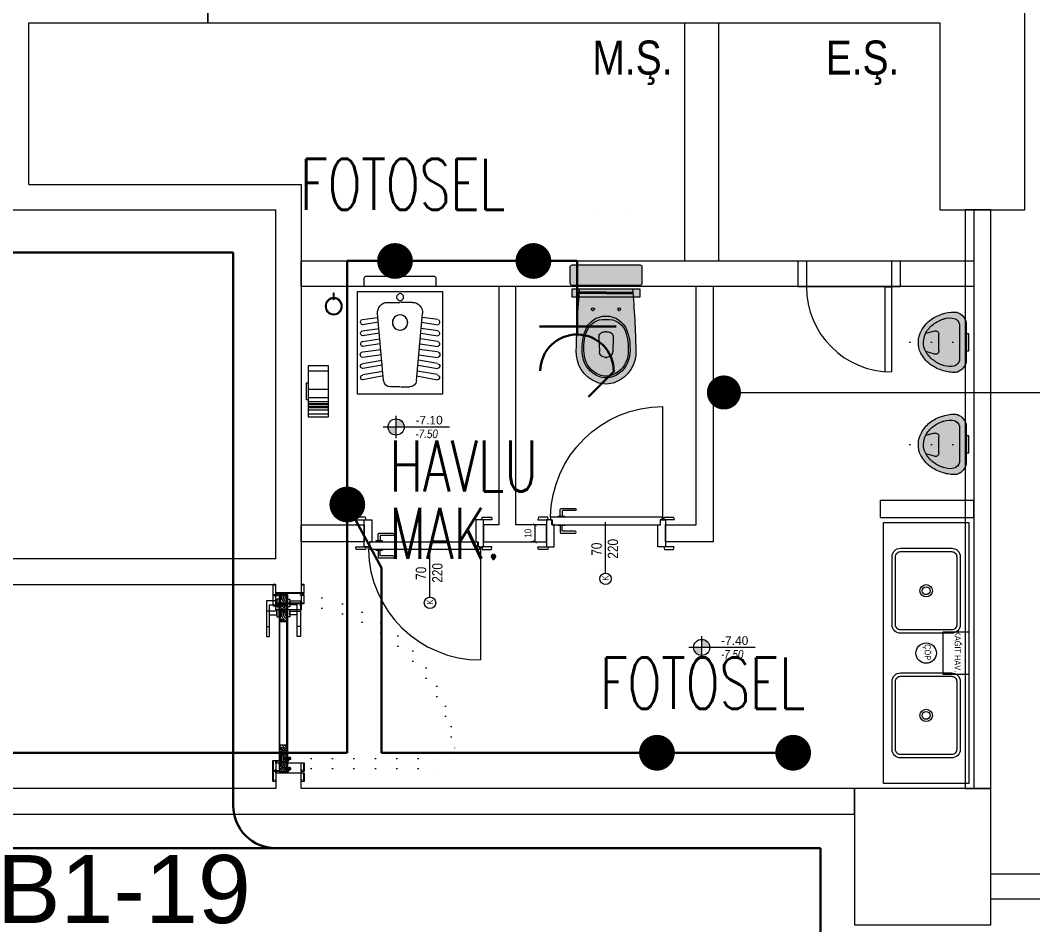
# Model space of a CAD drawing. Header units: metres. Extents: x -13194 to 152406, y -14653 to 29421.
# Drawn here: x 67450 to 68045, y 1600 to 2131 of the extents above; entities that cross this region are included whole.
import ezdxf
from ezdxf.enums import TextEntityAlignment as Align

# ---------------------------------------------------------------- set-up
doc = ezdxf.new("R2010")
doc.units = ezdxf.units.M
doc.header["$LTSCALE"] = 100
doc.header["$MEASUREMENT"] = 0
doc.linetypes.add('DOT2', pattern=[0.125, 0, -0.125])
doc.linetypes.add('HIDDEN', pattern=[0.375, 0.25, -0.125])
doc.layers.get('0').update_dxf_attribs({"color": 9, "lineweight": 9})
for name, color, linetype, lineweight in [('00', 9, 'Continuous', 9), ('01', 9, 'Continuous', 9), ('05', 9, 'Continuous', 9), ('05S', 9, 'Continuous', 9), ('05V', 9, 'Continuous', 9), ('06C @ 1', 9, 'Continuous', 9), ('06D', 9, 'Continuous', 9), ('09', 9, 'Continuous', 9), ('10', 9, 'Continuous', 9), ('12', 9, 'Continuous', 9), ('20', 9, 'DOT2', 9), ('21', 9, 'Continuous', 9), ('21_mahal200', 9, 'Continuous', 9), ('E-KABLO', 7, 'Continuous', 30), ('E-KAPAKLI PRİZ', 7, 'Continuous', 30), ('E-YAZI', 7, 'Continuous', 30), ('Kapı', 204, 'Continuous', 9), ('KARA SIVA', 4, 'Continuous', 9), ('TEFRİŞ', 9, 'Continuous', 9), ('YAZI', 7, 'Continuous', 9)]:
    doc.layers.add(name, color=color, linetype=linetype, lineweight=lineweight)
doc.styles.add('Arial', font='arial.ttf', dxfattribs={"height": 2.5})
doc.styles.add('E-YAZI', font='txttw.shx')
doc.styles.add('MuuM_TEXT-ITALIC', font='ARIALNI.TTF')
doc.styles.add('MuuM_TEXT-STANDART', font='ARIALN.TTF')
doc.dimstyles.new('MuuM_DIM20', dxfattribs={"dimscale": 2, "dimtxt": 2, "dimasz": 1, "dimexe": 1, "dimexo": 1, "dimgap": 1, "dimtad": 1, "dimdec": 1, "dimrnd": 0.5, "dimdsep": 46, "dimtxsty": 'MuuM_TEXT-STANDART', "dimblk": 'ARCHTICK', "dimcen": 0, "dimdle": 0.15, "dimclrd": 256, "dimclre": 256, "dimclrt": 256, "dimadec": 0, "dimazin": 0, "dimtfac": 5, "dimtdec": 1, "dimtix": 1, "dimtmove": 2, "dimatfit": 3, "dimldrblk": 'DOT', "dimfxl": 3, "dimfxlon": 1, "dimtolj": 1, "dimlwd": -1, "dimlwe": -1, "dimarcsym": 0})
doc.dimstyles.new('MuuM_DIM200', dxfattribs={"dimscale": 20, "dimtxt": 2, "dimasz": 1, "dimexe": 1, "dimexo": 1, "dimgap": 1, "dimtad": 1, "dimdec": 1, "dimrnd": 0.5, "dimdsep": 46, "dimtxsty": 'MuuM_TEXT-STANDART', "dimblk": 'ARCHTICK', "dimcen": 0, "dimdle": 0.15, "dimclrd": 256, "dimclre": 256, "dimclrt": 256, "dimadec": 0, "dimazin": 0, "dimtfac": 5, "dimtdec": 1, "dimtix": 1, "dimtmove": 2, "dimatfit": 3, "dimldrblk": 'DOT', "dimfxl": 3, "dimfxlon": 1, "dimtolj": 1, "dimlwd": -1, "dimlwe": -1, "dimarcsym": 0})

# ---------------------------------------------------------------- blocks, each defined once
blk = doc.blocks.new('100_KAPAKLI PRİZ')
at = {"layer": 'E-KAPAKLI PRİZ', "color": 4}
for p, q in [((1.216, 3.6), (0.379, 4.438)), ((0, 2.4), (0, 0)), ((-1.223, 2.136), (1.279, 2.136))]:
    blk.add_line(p, q, dxfattribs=at)
blk.add_arc((0, 3.6), 1.2, 180.7551, 0.7551, dxfattribs=at)
blk = doc.blocks.new('p-kolon_80x80')
blk.add_lwpolyline([(-40, -40), (40, -40), (40, 40), (-40, 40)], close=True)
blk = doc.blocks.new('1.bod.mimari.elk')
at = {"layer": '01'}
blk.add_lwpolyline([(12040, -6150), (11560, -6150), (11560, -6190), (11990, -6190), (11990, -6460), (11560, -6460), (11560, -6500), (11600, -6500), (11600, -6500), (11990, -6500), (11990, -6610), (12040, -6610), (12040, -6150)], close=True, dxfattribs=at)
blk.add_blockref('p-kolon_80x80', (11980, -6990), dxfattribs=at)
blk = doc.blocks.new('p-kapı kolu')
for points in [[(2.2, 0), (2.2, -1.25), (-2.2, -1.25), (-2.2, 0), (2.2, 0)], [(1.225, -1.25), (1.225, -7.5), (-13.775, -7.5), (-13.775, -5.625), (-1.025, -5.625), (-1.025, -5.625), (-1.025, -1.25), (1.225, -1.25)]]:
    blk.add_lwpolyline(points)
blk = doc.blocks.new('K-AH-01')
at = {"layer": '09'}
h = blk.add_hatch(dxfattribs=at)
h.set_pattern_fill('LOGEND', color=256, scale=10, style=0)
h.set_pattern_definition([(7e-15, (-3944.073, -2726.897), (10, 10), [3, -7]), (7e-15, (-3944.073, -2726.397), (10, 10), [3, -7]), (7e-15, (-3943.573, -2725.397), (10, 10), [2, -8]), (7e-15, (-3943.073, -2724.397), (10, 10), [1.5, -8.5]), (7e-15, (-3943.073, -2723.397), (10, 10), [1, -9]), (7e-15, (-3945.573, -2722.397), (10, 10), [0.5, -2.5, 0.5, -6.5]), (7e-15, (-3944.073, -2721.897), (10, 10), [0.5, -4, 1.5, -4]), (7e-15, (-3942.073, -2721.397), (10, 10), [0.5, -0.5, 0.5, -8.5]), (7e-15, (-3942.573, -2720.897), (10, 10), [0.5, -9.5]), (7e-15, (-3943.073, -2719.897), (10, 10), [1.5, -8.5]), (7e-15, (-3943.073, -2718.897), (10, 10), [2, -8]), (7e-15, (-3943.573, -2717.897), (10, 10), [2.5, -3, 0.5, -4]), (90, (-3947.573, -2723.897), (-10, 10), [0.5, -1, 2.5, -6]), (90, (-3947.073, -2722.897), (-10, 10), [0.5, -0.5, 1.5, -7.5]), (90, (-3946.573, -2718.897), (-10, 10), [1, -9]), (90, (-3946.073, -2722.897), (-10, 10), [2, -3, 0.5, -4.5]), (90, (-3945.573, -2717.397), (-10, 10), [0.5, -9.5]), (90, (-3945.073, -2722.397), (-10, 10), [1.5, -8.5]), (90, (-3944.073, -2721.897), (-10, 10), [1, -9]), (90, (-3943.073, -2721.897), (-10, 10), [0.5, -1.5, 1.5, -6.5]), (90, (-3942.573, -2721.397), (-10, 10), [0.5, -9.5]), (90, (-3942.073, -2723.397), (-10, 10), [1.4, -8.6]), (90, (-3941.573, -2725.397), (-10, 10), [1, -9]), (90, (-3940.573, -2721.397), (-10, 10), [0.5, -9.5]), (90, (-3939.573, -2721.897), (-10, 10), [1.5, -8.5]), (90, (-3938.573, -2721.897), (-10, 10), [1.5, -8.5]), (45, (-3940.073, -2725.8966), (1e-15, 10), [0.7071, -0.7071, 0.7071, -12.020836]), (45, (-3942.073, -2723.3966), (1e-15, 10), [1.4142, -12.727936]), (45, (-3946.073, -2718.3966), (1e-15, 10), [1.4142, -12.727936]), (45, (-3944.073, -2720.8966), (1e-15, 10), [1.4142, -12.727936]), (45, (-3943.573, -2722.8966), (1e-15, 10), [1.4142, -12.727936]), (45, (-3940.573, -2724.8966), (1e-15, 10), [1.4142, -12.727936]), (45, (-3941.573, -2724.3966), (1e-15, 10), [2.12132, -12.020816]), (45, (-3944.573, -2719.8966), (1e-15, 10), [0.7071, -13.435036]), (45, (-3945.073, -2718.8966), (1e-15, 10), [0.7071, -13.435036]), (45, (-3941.073, -2718.8966), (1e-15, 10), [0.7071, -13.435036]), (45, (-3945.073, -2723.8966), (1e-15, 10), [0.7071, -13.435036]), (45, (-3939.573, -2720.3966), (1e-15, 10), [0.7071, -13.435036]), (45, (-3943.073, -2721.3966), (1e-15, 10), [0.7071, -13.435036]), (45, (-3942.073, -2720.3966), (1e-15, 10), [0.7071, -13.435036]), (135, (-3942.573, -2722.3966), (-10, 1e-15), [0.7071, -0.7071, 2.12132, -10.606616]), (135, (-3941.073, -2722.3966), (-10, 1e-15), [0.7071, -13.435036]), (135, (-3941.073, -2725.8966), (-10, 1e-15), [0.7071, -13.435036]), (135, (-3943.073, -2723.3966), (-10, 1e-15), [0.7071, -13.435036]), (135, (-3941.573, -2721.3966), (-10, 1e-15), [0.7071, -13.435036]), (135, (-3944.073, -2723.8966), (-10, 1e-15), [0.7071, -13.435036]), (135, (-3940.073, -2723.8966), (-10, 1e-15), [0.7071, -13.435036]), (135, (-3947.073, -2726.8966), (-10, 1e-15), [0.7071, -13.435036]), (135, (-3946.573, -2726.3966), (-10, 1e-15), [1.4142, -12.727936]), (135, (-3946.073, -2725.8966), (-10, 1e-15), [1.4142, -12.727936]), (135, (-3945.073, -2725.8966), (-10, 1e-15), [1.4142, -12.727936]), (135, (-3944.573, -2724.8966), (-10, 1e-15), [1.4142, -12.727936]), (135, (-3940.573, -2720.8966), (-10, 1e-15), [1.4142, -12.727936]), (135, (-3938.573, -2725.8966), (-10, 1e-15), [1.4142, -12.727936]), (135, (-3938.073, -2717.8966), (-10, 1e-15), [1.4142, -12.727936]), (135, (-3938.073, -2718.8966), (-10, 1e-15), [1.4142, -12.727936]), (135, (-3939.073, -2719.3966), (-10, 1e-15), [1.4142, -12.727936]), (135, (-3946.073, -2719.3966), (-10, 1e-15), [2.12132, -12.020816]), (135, (-3939.573, -2720.3966), (-10, 1e-15), [2.12132, -12.020816]), (26.56505, (-3945.0727, -2717.3966), (10, 4e-09), [1.118, -21.24268]), (26.56505, (-3945.0727, -2722.3966), (10, 4e-09), [1.118, -21.24268]), (26.56505, (-3944.0727, -2719.3966), (10, 4e-09), [1.118, -21.24268]), (26.56505, (-3941.0727, -2726.3966), (10, 4e-09), [1.118, -21.24268]), (26.56505, (-3941.5727, -2725.3966), (10, 4e-09), [1.118, -21.24268]), (26.56505, (-3944.5727, -2723.3966), (10, 4e-09), [1.118, -21.24268]), (26.56505, (-3944.5727, -2718.3966), (10, 4e-09), [1.118, -21.24268]), (26.56505, (-3941.5727, -2721.3966), (10, 4e-09), [2.236, -20.12468]), (63.43495, (-3941.5727, -2719.8966), (5e-10, 10), [1.118, -21.24268]), (63.43495, (-3940.0727, -2722.8966), (5e-10, 10), [1.118, -21.24268]), (63.43495, (-3945.0727, -2720.8966), (5e-10, 10), [1.118, -21.24268]), (63.43495, (-3947.0727, -2720.3966), (5e-10, 10), [1.118, -21.24268]), (63.43495, (-3941.0727, -2722.3966), (5e-10, 10), [1.118, -21.24268]), (63.43495, (-3942.0727, -2722.3966), (5e-10, 10), [1.118, -21.24268]), (63.43495, (-3946.0727, -2720.8966), (5e-10, 10), [2.236, -20.12468]), (63.43495, (-3938.5727, -2724.3966), (5e-10, 10), [2.236, -20.12468]), (63.43495, (-3939.5727, -2723.8966), (5e-10, 10), [2.236, -20.12468]), (116.56505, (-3947.5727, -2725.3966), (-4e-09, 10), [1.118, -21.24268]), (116.56505, (-3947.5727, -2719.8966), (-4e-09, 10), [1.118, -21.24268]), (116.56505, (-3945.5727, -2726.8966), (-4e-09, 10), [1.118, -21.24268]), (116.56505, (-3946.5727, -2717.8966), (-4e-09, 10), [1.118, -21.24268]), (116.56505, (-3945.5727, -2723.8966), (-4e-09, 10), [1.118, -21.24268]), (116.56505, (-3943.5727, -2722.8966), (-4e-09, 10), [1.118, -21.24268]), (116.56505, (-3942.5727, -2720.8966), (-4e-09, 10), [1.118, -21.24268]), (116.56505, (-3947.0727, -2724.8966), (3.2e-06, 10.0000016), [1.118, -21.24268]), (116.56505, (-3944.5727, -2723.3966), (-4e-09, 10), [1.118, -21.24268]), (116.56505, (-3941.5727, -2724.3966), (-4e-09, 10), [1.118, -21.24268]), (116.56505, (-3940.5727, -2723.3966), (-4e-09, 10), [1.118, -21.24268]), (116.56505, (-3938.5727, -2720.3966), (-4e-09, 10), [1.118, -21.24268]), (116.56505, (-3946.0727, -2717.3966), (-4e-09, 10), [1.118, -21.24268]), (116.56505, (-3947.5727, -2717.8966), (-4e-09, 10), [2.236, -20.12468]), (116.56505, (-3946.0727, -2724.8966), (-4e-09, 10), [2.236, -20.12468]), (153.43495, (-3947.5727, -2726.3966), (-10, 5e-10), [1.118, -21.24268]), (153.43495, (-3939.0727, -2726.8966), (-10, 5e-10), [1.118, -21.24268]), (153.43495, (-3939.5727, -2721.8966), (-10, 5e-10), [1.118, -21.24268]), (153.43495, (-3943.5727, -2725.3966), (-10, 5e-10), [1.118, -21.24268]), (153.43495, (-3944.0727, -2726.3966), (-10, 5e-10), [1.118, -21.24268]), (153.43495, (-3943.0727, -2724.3966), (-10, 5e-10), [1.118, -21.24268]), (153.43495, (-3940.0727, -2718.3966), (-10, 5e-10), [1.118, -21.24268]), (153.43495, (-3939.0727, -2717.8966), (-10, 5e-10), [2.236, -20.12468])])
h.paths.add_polyline_path([(10.77, 6.46), (10.77, 2.46), (0.77, 2.46), (0.77, 6.46)])
h = blk.add_hatch(dxfattribs=at)
h.set_pattern_fill('LOGEND', color=256, scale=10, style=0)
h.set_pattern_definition([(7e-15, (-3938.781, -2726.897), (10, 10), [3, -7]), (7e-15, (-3938.781, -2726.397), (10, 10), [3, -7]), (7e-15, (-3938.281, -2725.397), (10, 10), [2, -8]), (7e-15, (-3937.781, -2724.397), (10, 10), [1.5, -8.5]), (7e-15, (-3937.781, -2723.397), (10, 10), [1, -9]), (7e-15, (-3940.281, -2722.397), (10, 10), [0.5, -2.5, 0.5, -6.5]), (7e-15, (-3938.781, -2721.897), (10, 10), [0.5, -4, 1.5, -4]), (7e-15, (-3936.781, -2721.397), (10, 10), [0.5, -0.5, 0.5, -8.5]), (7e-15, (-3937.281, -2720.897), (10, 10), [0.5, -9.5]), (7e-15, (-3937.781, -2719.897), (10, 10), [1.5, -8.5]), (7e-15, (-3937.781, -2718.897), (10, 10), [2, -8]), (7e-15, (-3938.281, -2717.897), (10, 10), [2.5, -3, 0.5, -4]), (90, (-3942.281, -2723.897), (-10, 10), [0.5, -1, 2.5, -6]), (90, (-3941.781, -2722.897), (-10, 10), [0.5, -0.5, 1.5, -7.5]), (90, (-3941.281, -2718.897), (-10, 10), [1, -9]), (90, (-3940.781, -2722.897), (-10, 10), [2, -3, 0.5, -4.5]), (90, (-3940.281, -2717.397), (-10, 10), [0.5, -9.5]), (90, (-3939.781, -2722.397), (-10, 10), [1.5, -8.5]), (90, (-3938.781, -2721.897), (-10, 10), [1, -9]), (90, (-3937.781, -2721.897), (-10, 10), [0.5, -1.5, 1.5, -6.5]), (90, (-3937.281, -2721.397), (-10, 10), [0.5, -9.5]), (90, (-3936.781, -2723.397), (-10, 10), [1.4, -8.6]), (90, (-3936.281, -2725.397), (-10, 10), [1, -9]), (90, (-3935.281, -2721.397), (-10, 10), [0.5, -9.5]), (90, (-3934.281, -2721.897), (-10, 10), [1.5, -8.5]), (90, (-3933.281, -2721.897), (-10, 10), [1.5, -8.5]), (45, (-3934.781, -2725.8966), (1e-15, 10), [0.7071, -0.7071, 0.7071, -12.020836]), (45, (-3936.781, -2723.3966), (1e-15, 10), [1.4142, -12.727936]), (45, (-3940.781, -2718.3966), (1e-15, 10), [1.4142, -12.727936]), (45, (-3938.781, -2720.8966), (1e-15, 10), [1.4142, -12.727936]), (45, (-3938.281, -2722.8966), (1e-15, 10), [1.4142, -12.727936]), (45, (-3935.281, -2724.8966), (1e-15, 10), [1.4142, -12.727936]), (45, (-3936.281, -2724.3966), (1e-15, 10), [2.12132, -12.020816]), (45, (-3939.281, -2719.8966), (1e-15, 10), [0.7071, -13.435036]), (45, (-3939.781, -2718.8966), (1e-15, 10), [0.7071, -13.435036]), (45, (-3935.781, -2718.8966), (1e-15, 10), [0.7071, -13.435036]), (45, (-3939.781, -2723.8966), (1e-15, 10), [0.7071, -13.435036]), (45, (-3934.281, -2720.3966), (1e-15, 10), [0.7071, -13.435036]), (45, (-3937.781, -2721.3966), (1e-15, 10), [0.7071, -13.435036]), (45, (-3936.781, -2720.3966), (1e-15, 10), [0.7071, -13.435036]), (135, (-3937.281, -2722.3966), (-10, 1e-15), [0.7071, -0.7071, 2.12132, -10.606616]), (135, (-3935.781, -2722.3966), (-10, 1e-15), [0.7071, -13.435036]), (135, (-3935.781, -2725.8966), (-10, 1e-15), [0.7071, -13.435036]), (135, (-3937.781, -2723.3966), (-10, 1e-15), [0.7071, -13.435036]), (135, (-3936.281, -2721.3966), (-10, 1e-15), [0.7071, -13.435036]), (135, (-3938.781, -2723.8966), (-10, 1e-15), [0.7071, -13.435036]), (135, (-3934.781, -2723.8966), (-10, 1e-15), [0.7071, -13.435036]), (135, (-3941.781, -2726.8966), (-10, 1e-15), [0.7071, -13.435036]), (135, (-3941.281, -2726.3966), (-10, 1e-15), [1.4142, -12.727936]), (135, (-3940.781, -2725.8966), (-10, 1e-15), [1.4142, -12.727936]), (135, (-3939.781, -2725.8966), (-10, 1e-15), [1.4142, -12.727936]), (135, (-3939.281, -2724.8966), (-10, 1e-15), [1.4142, -12.727936]), (135, (-3935.281, -2720.8966), (-10, 1e-15), [1.4142, -12.727936]), (135, (-3933.281, -2725.8966), (-10, 1e-15), [1.4142, -12.727936]), (135, (-3932.781, -2717.8966), (-10, 1e-15), [1.4142, -12.727936]), (135, (-3932.781, -2718.8966), (-10, 1e-15), [1.4142, -12.727936]), (135, (-3933.781, -2719.3966), (-10, 1e-15), [1.4142, -12.727936]), (135, (-3940.781, -2719.3966), (-10, 1e-15), [2.12132, -12.020816]), (135, (-3934.281, -2720.3966), (-10, 1e-15), [2.12132, -12.020816]), (26.56505, (-3939.7813, -2717.3966), (10, 4e-09), [1.118, -21.24268]), (26.56505, (-3939.7813, -2722.3966), (10, 4e-09), [1.118, -21.24268]), (26.56505, (-3938.7813, -2719.3966), (10, 4e-09), [1.118, -21.24268]), (26.56505, (-3935.7813, -2726.3966), (10, 4e-09), [1.118, -21.24268]), (26.56505, (-3936.2813, -2725.3966), (10, 4e-09), [1.118, -21.24268]), (26.56505, (-3939.2813, -2723.3966), (10, 4e-09), [1.118, -21.24268]), (26.56505, (-3939.2813, -2718.3966), (10, 4e-09), [1.118, -21.24268]), (26.56505, (-3936.2813, -2721.3966), (10, 4e-09), [2.236, -20.12468]), (63.43495, (-3936.2813, -2719.8966), (5e-10, 10), [1.118, -21.24268]), (63.43495, (-3934.7813, -2722.8966), (5e-10, 10), [1.118, -21.24268]), (63.43495, (-3939.7813, -2720.8966), (5e-10, 10), [1.118, -21.24268]), (63.43495, (-3941.7813, -2720.3966), (5e-10, 10), [1.118, -21.24268]), (63.43495, (-3935.7813, -2722.3966), (5e-10, 10), [1.118, -21.24268]), (63.43495, (-3936.7813, -2722.3966), (5e-10, 10), [1.118, -21.24268]), (63.43495, (-3940.7813, -2720.8966), (5e-10, 10), [2.236, -20.12468]), (63.43495, (-3933.2813, -2724.3966), (5e-10, 10), [2.236, -20.12468]), (63.43495, (-3934.2813, -2723.8966), (5e-10, 10), [2.236, -20.12468]), (116.56505, (-3942.2813, -2725.3966), (-4e-09, 10), [1.118, -21.24268]), (116.56505, (-3942.2813, -2719.8966), (-4e-09, 10), [1.118, -21.24268]), (116.56505, (-3940.2813, -2726.8966), (-4e-09, 10), [1.118, -21.24268]), (116.56505, (-3941.2813, -2717.8966), (-4e-09, 10), [1.118, -21.24268]), (116.56505, (-3940.2813, -2723.8966), (-4e-09, 10), [1.118, -21.24268]), (116.56505, (-3938.2813, -2722.8966), (-4e-09, 10), [1.118, -21.24268]), (116.56505, (-3937.2813, -2720.8966), (-4e-09, 10), [1.118, -21.24268]), (116.56505, (-3941.7813, -2724.8966), (3.2e-06, 10.0000016), [1.118, -21.24268]), (116.56505, (-3939.2813, -2723.3966), (-4e-09, 10), [1.118, -21.24268]), (116.56505, (-3936.2813, -2724.3966), (-4e-09, 10), [1.118, -21.24268]), (116.56505, (-3935.2813, -2723.3966), (-4e-09, 10), [1.118, -21.24268]), (116.56505, (-3933.2813, -2720.3966), (-4e-09, 10), [1.118, -21.24268]), (116.56505, (-3940.7813, -2717.3966), (-4e-09, 10), [1.118, -21.24268]), (116.56505, (-3942.2813, -2717.8966), (-4e-09, 10), [2.236, -20.12468]), (116.56505, (-3940.7813, -2724.8966), (-4e-09, 10), [2.236, -20.12468]), (153.43495, (-3942.2813, -2726.3966), (-10, 5e-10), [1.118, -21.24268]), (153.43495, (-3933.7813, -2726.8966), (-10, 5e-10), [1.118, -21.24268]), (153.43495, (-3934.2813, -2721.8966), (-10, 5e-10), [1.118, -21.24268]), (153.43495, (-3938.2813, -2725.3966), (-10, 5e-10), [1.118, -21.24268]), (153.43495, (-3938.7813, -2726.3966), (-10, 5e-10), [1.118, -21.24268]), (153.43495, (-3937.7813, -2724.3966), (-10, 5e-10), [1.118, -21.24268]), (153.43495, (-3934.7813, -2718.3966), (-10, 5e-10), [1.118, -21.24268]), (153.43495, (-3933.7813, -2717.8966), (-10, 5e-10), [2.236, -20.12468])])
h.paths.add_polyline_path([(89.06, 2.47), (89.06, 6.46), (99.06, 6.47), (99.06, 2.47)])
at = {"layer": '10'}
for points in [[(-0.44, -1.7), (1.3, -1.7, 0.414214), (1.6, -1.4), (1.6, 1.1, 0.414214), (1.3, 1.4, 0.414214), (1, 1.1), (1, 0.2), (0.2, 0.2), (0.2, 16.4, 0.414214), (-0.1, 16.7), (-4.6, 16.7, 0.414214), (-4.9, 16.4), (-4.9, 15.3, 0.414214), (-4.6, 15), (-3.5, 15), (-3.5, 15.2), (-4.6, 15.2, -0.414214), (-4.7, 15.3), (-4.7, 16.4, -0.414214), (-4.6, 16.5), (-0.2, 16.5), (-0.1, 16.5, -0.414214), (0, 16.4), (0, 0), (1.2, 0), (1.2, 1.1, -0.414214), (1.3, 1.2, -0.414214), (1.4, 1.1), (1.4, -1.4, -0.414214), (1.3, -1.5), (-0.44, -1.5), (-4.6, -1.5, -0.414214), (-4.7, -1.4), (-4.7, -0.3, -0.414214), (-4.6, -0.2), (-3.5, -0.2), (-3.5, 0), (-4.6, 0, 0.414214), (-4.9, -0.3), (-4.9, -1.4, 0.414214), (-4.6, -1.7)], [(100.44, -1.7), (98.7, -1.7, -0.414214), (98.4, -1.4), (98.4, 1.1, -0.414214), (98.7, 1.4, -0.414214), (99, 1.1), (99, 0.2), (99.8, 0.2), (99.8, 16.4, -0.414214), (100.1, 16.7), (104.6, 16.7, -0.414214), (104.9, 16.4), (104.9, 15.3, -0.414214), (104.6, 15), (103.5, 15), (103.5, 15.2), (104.6, 15.2, 0.414214), (104.7, 15.3), (104.7, 16.4, 0.414214), (104.6, 16.5), (100.2, 16.5), (100.1, 16.5, 0.414214), (100, 16.4), (100, 0), (98.8, 0), (98.8, 1.1, 0.414214), (98.7, 1.2, 0.414214), (98.6, 1.1), (98.6, -1.4, 0.414214), (98.7, -1.5), (100.44, -1.5), (104.6, -1.5, 0.414214), (104.7, -1.4), (104.7, -0.3, 0.414214), (104.6, -0.2), (103.5, -0.2), (103.5, 0), (104.6, 0, -0.414214), (104.9, -0.3), (104.9, -1.4, -0.414214), (104.6, -1.7)], [(2.15, 7.6), (0.77, 6.96), (0.77, 4.09), (0.57, 4.09), (0.57, 7.09), (2.04, 7.77, -14.796002)]]:
    blk.add_lwpolyline(points, format="xyb", close=True, dxfattribs=at)
blk.add_circle((2.72, 8.09), 0.55, dxfattribs=at)
at = {"layer": '12'}
for points in [[(0.77, 6.46), (99.06, 6.47), (99.06, 6.97), (0.77, 6.96)], [(0.77, 2.46), (10.77, 2.46), (10.77, 6.46), (0.77, 6.46)], [(89.06, 2.46), (99.06, 2.46), (99.06, 6.47), (89.06, 6.47)], [(0.77, 2.46), (99.06, 2.46), (99.06, 1.96), (0.77, 1.96)]]:
    blk.add_lwpolyline(points, close=True, dxfattribs=at)
at = {"layer": '20'}
blk.add_lwpolyline([(2.72, 8.09), (2.72, 105.23)], dxfattribs=at)
at = {"layer": '20', "linetype": 'HIDDEN'}
for points in [[(1.97, 6.89), (1.97, 5.39), (3.47, 5.39), (3.47, 6.89)], [(2.17, 7.58), (2.17, 5.59), (3.27, 5.59), (3.27, 7.58)]]:
    blk.add_lwpolyline(points, dxfattribs=at)
at = {"layer": '20'}
blk.add_arc((0.77, 6.96), 98.29, 357.08416, 88.86324, dxfattribs=at)
at = {"layer": '06C @ 1', "xscale": -1, "rotation": 180}
blk.add_blockref('p-kapı kolu', (94.06, 6.97), dxfattribs=at)
at = {"layer": '06C @ 1'}
blk.add_blockref('p-kapı kolu', (94.06, 1.96), dxfattribs=at)
blk = doc.blocks.new('_ArchTick')
at = {"color": 0, "linetype": 'ByBlock', "const_width": 0.15}
blk.add_lwpolyline([(-0.5, -0.5), (0.5, 0.5)], dxfattribs=at)
blk = doc.blocks.new('_Dot')
at = {"color": 0, "linetype": 'ByBlock', "lineweight": -2}
blk.add_line((-0.5, 0), (-1, 0), dxfattribs=at)
at = {"color": 0, "linetype": 'ByBlock', "const_width": 0.5}
blk.add_lwpolyline([(-0.25, 0, 1), (0.25, 0, 1)], format="xyb", close=True, dxfattribs=at)
blk = doc.blocks.new('0_roomno2')
blk.add_lwpolyline([(19.375, -10.5), (0, -10.5), (0, 0), (19.375, 0)], close=True)
for points in [[(0, -3), (19.375, -3)], [(8.125, -3), (8.125, -10.5)], [(11.875, -3), (11.875, -10.5)], [(15.625, -3), (15.625, -10.5)], [(0, -6.75), (8.125, -6.75)]]:
    blk.add_lwpolyline(points)
at = {"style": 'MuuM_TEXT-STANDART', "width": 0.6}
blk.add_text('H:', height=1.5, dxfattribs=at).set_placement((0.35, -8.608), align=Align.MIDDLE_LEFT)
at = {"style": 'Arial'}
blk.add_attdef('ODANO', (0, 1.17), '', height=2, dxfattribs=at)
blk.add_attdef('MEKANADI', text='', height=2, dxfattribs=at).set_placement((0.35, -3), align=Align.BOTTOM_LEFT)
at = {"style": 'MuuM_TEXT-STANDART', "width": 0.6}
for tag, p in [('YER01', (10, -4.5)), ('TAVAN01', (13.75, -4.5)), ('DUVAR01', (17.5, -4.5)), ('YER02', (10, -6.75)), ('TAVAN02', (13.75, -6.75)), ('DUVAR02', (17.5, -6.75)), ('YER03', (10, -9)), ('TAVAN03', (13.75, -9)), ('DUVAR03', (17.5, -9))]:
    blk.add_attdef(tag, text='', height=1.5, dxfattribs=at).set_placement(p, align=Align.MIDDLE_CENTER)
for tag, p in [('M2', (0.35, -4.875)), ('TEMIZTAVANYUKSEKLIGI', (1.8, -8.608))]:
    blk.add_attdef(tag, text='', height=1.5, dxfattribs=at).set_placement(p, align=Align.MIDDLE_LEFT)
blk = doc.blocks.new('ttttttttttttt')
for points in [[(3983.49, -30733.6), (3983.49, -30748.6)], [(3988.49, -30733.6), (3983.49, -30733.6)], [(3988.49, -30733.6), (3988.49, -30748.6)], [(4043.49, -30733.6), (4038.49, -30733.6)], [(4038.49, -30733.6), (4038.49, -30748.6)], [(4043.49, -30733.6), (4043.49, -30748.6)], [(3988.49, -30748.6), (3983.49, -30748.6)], [(4034.49, -30748.6), (3988.49, -30748.6)], [(4034.49, -30748.6), (4034.49, -30798.6)], [(4034.49, -30748.6), (4038.49, -30748.6)], [(4043.49, -30748.6), (4038.49, -30748.6)], [(4038.49, -30748.6), (4038.49, -30798.6)]]:
    blk.add_lwpolyline(points)
blk.add_arc((4038.49, -30748.6), 50, 180, 270)
blk = doc.blocks.new('v-k-pisuar01-p-s')
at = {"layer": '05S'}
h = blk.add_hatch(color=256, dxfattribs=at)
edge = h.paths.add_edge_path()
edge.add_line((11.42, 0), (-11.42, 0))
edge.add_arc((-9.83, -8.15), 8.3, 101.05216, 157.71105)
edge.add_arc((-8.7, -7), 9.04, 167.20545, 179.9866)
edge.add_arc((3.7, -6.99), 21.44, 180.01723, 200.17482)
edge.add_arc((4.93, -7.52), 22.43, 197.82574, 217.82275)
edge.add_arc((2.84, -9.15), 19.78, 217.82275, 241.91726)
edge.add_arc((-0.74, -15.85), 12.18, 241.91726, 274.10941)
edge.add_arc((0.01, -13.44), 14.56, 270.47752, 298.08274)
edge.add_arc((-1.9, -9.85), 18.62, 298.08274, 322.17725)
edge.add_arc((-4.91, -7.52), 22.43, 322.17725, 342.17426)
edge.add_arc((-3.68, -6.99), 21.44, 339.82518, 359.98277)
edge.add_arc((10.18, -6.92), 7.59, 359.39995, 374.66477)
edge.add_arc((9.83, -8.15), 8.3, 22.28895, 78.94784)
at = {"linetype": 'DOT2'}
blk.add_line((0, -33), (0, 5), dxfattribs=at)
for p, q in [((-5.07, -16), (4.66, -16)), ((-6.98, -18.56), (-5.47, -23.73)), ((6.59, -18.52), (5.19, -23.78))]:
    blk.add_line(p, q)
for points in [[(11.42, 0), (-11.42, 0, 0.252384), (-17.51, -5, 0.055826), (-17.74, -7, 0.088182), (-16.42, -14.39, 0.087476), (-12.79, -21.28, 0.105521), (-6.48, -26.6, 0.141396), (0.13, -28, 0.121036), (6.87, -26.29, 0.105521), (12.81, -21.28, 0.087476), (16.45, -14.39, 0.088182), (17.76, -7, 0.066704), (17.51, -5, 0.252384), (11.42, 0)], [(13.57, -13.47, 0.172375), (13.81, -6.52, 0.252384), (10.66, -3.93), (-10.66, -3.93, 0.252384), (-13.81, -6.52, 0.172375), (-13.57, -13.47, 0.087476), (-10.42, -19.44, 0.105521), (-5.06, -23.95, 0.144004), (0.01, -25, 0.123151), (5.45, -23.64, 0.105521), (10.44, -19.44, 0.087476), (13.59, -13.47)]]:
    blk.add_lwpolyline(points, format="xyb")
blk.add_lwpolyline([(-5, -0.5), (-5, 1.5), (5, 1.5), (5, -0.5)], close=True)
for centre, radius, start, end in [((1.16, -7.48), 15.9, 200.65057, 202.1301), ((-5.07, -18), 2, 90, 196.38954), ((4.66, -18), 2, 345.06858, 90), ((-1.14, -7.48), 15.9, 337.8699, 339.34943)]:
    blk.add_arc(centre, radius, start, end)
at = {"layer": '05S'}
blk.add_solid([(-5, 1.5), (-5, -0.5), (5, 1.5), (5, -0.5)], dxfattribs=at)
blk = doc.blocks.new('wc')
for p, q in [((16.42, -2.85), (15.22, -11.81)), ((17.96, -12.42), (19.5, -2.85)), ((23.09, -2.85), (21.72, -12.62)), ((24.46, -12.83), (26, -2.85)), ((26, -2.85), (26, -2.85)), ((29.25, -2.85), (27.71, -13.03)), ((30.61, -13.23), (32.32, -2.85)), ((35.4, -3.05), (34.03, -13.85)), ((37.11, -14.05), (38.65, -3.05)), ((42.24, -3.05), (40.36, -14.25)), ((43.27, -14.46), (45.15, -3.05)), ((48.74, -3.05), (46.69, -14.86)), ((49.43, -15.27), (51.82, -3.05)), ((52.29, -15.35), (12.87, -11.79)), ((6.33, -17.76), (6.33, -24.84)), ((55.93, -24.84), (55.93, -19.33)), ((6.33, -32.22), (6.33, -25.15)), ((55.93, -25.15), (55.93, -30.65)), ((52.29, -34.64), (12.87, -38.2)), ((43.27, -35.53), (45.15, -46.93)), ((48.74, -46.93), (46.69, -35.12)), ((49.43, -34.72), (51.82, -46.93)), ((16.42, -47.14), (15.22, -38.18)), ((17.96, -37.57), (19.5, -47.14)), ((23.09, -47.14), (21.72, -37.36)), ((24.46, -37.16), (26, -47.14)), ((29.25, -47.14), (27.71, -36.96)), ((30.61, -36.75), (32.32, -47.14)), ((35.4, -46.93), (34.03, -36.14)), ((37.11, -35.94), (38.65, -46.93)), ((42.24, -46.93), (40.36, -35.73)), ((26, -47.14), (26, -47.14))]:
    blk.add_line(p, q)
blk.add_lwpolyline([(0, -49.99), (60.2, -49.99), (60.2, 0), (0, 0)], close=True)
for centre, radius in [((3.25, -25.04), 2.05), ((18.13, -24.94), 4.45), ((18.13, -25.04), 4.45)]:
    blk.add_circle(centre, radius)
for centre, radius, start, end in [((17.88, -3.74), 1.95, 34.00014, 138.43171), ((24.5, -3.4), 1.6, 20.15242, 151.83566), ((30.7, -3.35), 1.54, 18.85886, 161.14114), ((37.03, -3.29), 1.68, 15.23937, 164.76063), ((43.78, -3.02), 1.37, 358.60824, 172.88087), ((50.45, -3.21), 1.38, 6.47667, 173.52333), ((12.33, -17.76), 6, 84.83926, 180), ((51.93, -19.33), 4, 0, 84.83926), ((12.33, -32.22), 6, 180, 275.16074), ((51.93, -30.65), 4, 275.16074, 0), ((17.88, -46.25), 1.95, 221.56829, 325.99986), ((24.5, -46.59), 1.6, 208.16434, 339.84758), ((30.7, -46.64), 1.54, 198.85886, 341.14114), ((37.03, -46.69), 1.68, 195.23937, 344.76063), ((43.78, -46.97), 1.37, 187.11913, 1.39176), ((50.45, -46.78), 1.38, 186.47667, 353.52333)]:
    blk.add_arc(centre, radius, start, end)
blk = doc.blocks.new('p-t.kağıtlığı')
at = {"layer": 'TEFRİŞ'}
h = blk.add_hatch(dxfattribs=at)
h.set_pattern_fill('CYL', color=256, scale=30, angle=-90, style=0)
h.set_pattern_definition([(270, (-14.4, 13), (30, 7e-15), []), (270, (-13.8, 13), (30, 7e-15), []), (270, (-12.6, 13), (30, 7e-15), []), (270, (-10.2, 13), (30, 7e-15), []), (270, (-5.4, 13), (30, 7e-15), []), (270, (5.4, 13), (30, 7e-15), []), (270, (10.2, 13), (30, 7e-15), []), (270, (12.6, 13), (30, 7e-15), []), (270, (13.8, 13), (30, 7e-15), []), (270, (14.4, 13), (30, 7e-15), [])])
h.paths.add_polyline_path([(-15, 1), (15, 1), (15, 13), (-15, 13)])
for points in [[(-15, 1), (15, 1), (15, 13), (-15, 13)], [(5, 1), (5, 0), (-5, 0), (-5, 1)]]:
    blk.add_lwpolyline(points, close=True, dxfattribs=at)
blk = doc.blocks.new('RREERGERGBBBB')
at = {"layer": 'TEFRİŞ'}
blk.add_hatch(color=256, dxfattribs=at).paths.add_polyline_path([(-24564.21, -5806.63), (-24567.21, -5806.63), (-24567.21, -5804.63), (-24567.41, -5804.63), (-24567.41, -5806.63), (-24568.41, -5806.63), (-24568.41, -5806.83), (-24567.41, -5806.83), (-24567.41, -5808.83), (-24567.21, -5808.83), (-24567.21, -5806.83), (-24564.21, -5806.83)])
for points in [[(-24564.21, -5806.63), (-24567.21, -5806.63), (-24567.21, -5804.63), (-24567.41, -5804.63), (-24567.41, -5806.63), (-24568.41, -5806.63), (-24568.41, -5806.83), (-24567.41, -5806.83), (-24567.41, -5808.83), (-24567.21, -5808.83), (-24567.21, -5806.83), (-24564.21, -5806.83), (-24564.21, -5806.63)], [(-24567.21, -5806.71), (-24564.21, -5806.71)]]:
    blk.add_lwpolyline(points, dxfattribs=at)
for radius in [5, 4.5]:
    blk.add_circle((-24572.21, -5806.71), radius, dxfattribs=at)
blk = doc.blocks.new('TTTTTTTTTTTTTTTTTTTTTTTTTTTTTTTTTTTTTTTTTTT')
at = {"layer": 'TEFRİŞ'}
blk.add_lwpolyline([(45312.13, 986.76), (45352.13, 986.76, 0.414214), (45353.13, 987.76), (45353.13, 991.76, 0.414214), (45352.13, 992.76), (45312.13, 992.76, 0.414214), (45311.13, 991.76), (45311.13, 987.76, 0.414214)], format="xyb", close=True, dxfattribs=at)
blk = doc.blocks.new('p-klozet üstü kağıt dispenser')
blk.add_hatch(color=255).paths.add_polyline_path([(0, 5.56), (0, 45.41), (-5, 45.41), (-5, 5.56)])
blk.add_lwpolyline([(0, 5.56), (0, 45.41), (-5, 45.41), (-5, 5.56)], close=True)
blk = doc.blocks.new('san-klo-06-p')
at = {"layer": '05S'}
h = blk.add_hatch(color=256, dxfattribs=at)
edge = h.paths.add_edge_path()
edge.add_line((-20, 2.02), (20, 2.02))
edge.add_arc((20, 3.02), 1, 270, 360)
edge.add_line((21, 3.02), (21, 13.02))
edge.add_arc((20, 13.02), 1, 0, 90)
edge.add_line((20, 14.02), (-20, 14.02))
edge.add_arc((-20, 13.02), 1, 90, 180)
edge.add_line((-21, 13.02), (-21, 3.02))
edge.add_arc((-20, 3.02), 1, 180, 270)
h = blk.add_hatch(color=256, dxfattribs=at)
edge = h.paths.add_edge_path()
edge.add_arc((482.45, -45.26), 500, 174.80602, 178.96818)
edge.add_arc((1.5, -37.29), 19, 176.8871, 247.97569)
edge.add_arc((0, -41), 15, 247.97569, 270)
edge.add_arc((0, -41), 15, 270, 292.02431)
edge.add_arc((-1.5, -37.29), 19, 292.02431, 363.1129)
edge.add_arc((-482.45, -45.26), 500, 1.03182, 5.19398)
edge.add_line((15.5, 0), (-15.5, 0))
for p, q in [((0, -2), (-15.5, -2)), ((0, -2.8), (-15.5, -2.8)), ((0, -2), (15.5, -2)), ((0, -2.8), (15.5, -2.8)), ((-4.16, -28.43), (-3.91, -36.92)), ((0, -25.35), (-1.16, -25.35)), ((0, -25.35), (1.16, -25.35)), ((4.16, -28.43), (3.91, -36.92)), ((0, -40.31), (-0.41, -40.31)), ((-0.41, -40.31), (0, -40.31)), ((0.41, -40.31), (0, -40.31)), ((0, -40.31), (0.41, -40.31))]:
    blk.add_line(p, q)
at = {"linetype": 'DOT2'}
for p, q in [((-7.75, -10.91), (-7.75, -12)), ((7.75, -10.91), (7.75, -12)), ((-6.49, -12), (-8.95, -12)), ((-7.75, -13.09), (-7.75, -12)), ((6.49, -12), (8.95, -12)), ((7.75, -13.09), (7.75, -12))]:
    blk.add_line(p, q, dxfattribs=at)
for points in [[(-20, 2.02), (20, 2.02, 0.414214), (21, 3.02), (21, 13.02, 0.414214), (20, 14.02), (-20, 14.02, 0.414214), (-21, 13.02), (-21, 3.02, 0.414214)], [(-15.5, 0, 0.018163), (-17.47, -36.26, 0.320529), (-5.63, -54.91, 0.096396), (0, -56, 0.096396), (5.62, -54.91, 0.320529), (17.47, -36.26, 0.018163), (15.5, 0)]]:
    blk.add_lwpolyline(points, format="xyb", close=True)
for points in [[(-9.5, 2.02), (-9.5, -2.98), (-8.5, -2.98), (-8.5, 2.02)], [(8.5, 2.02), (8.5, -2.98), (9.5, -2.98), (9.5, 2.02)]]:
    blk.add_lwpolyline(points, dxfattribs=at)
blk.add_lwpolyline([(-5, 0), (-5, 2), (5, 2), (5, 0)], close=True, dxfattribs=at)
for centre, radius, start, end in [((-7.75, -12), 0.75, 0, 180), ((7.75, -12), 0.75, 0, 180), ((0, -29), 13, 90, 159.42009), ((-7.75, -12), 0.75, 180, 0), ((0, -29), 13, 20.57991, 90), ((7.75, -12), 0.75, 180, 0), ((-1.09, -28.95), 11, 84.31759, 166.80674), ((1.09, -28.95), 11, 13.19326, 95.68241), ((15.92, -34.98), 30, 159.42009, 189.12808), ((15.92, -34.98), 29, 162.87269, 189.12808), ((-1.16, -28.35), 3, 90, 181.707), ((1.16, -28.35), 3, 358.293, 90), ((-15.92, -34.98), 29, 350.87192, 17.12731), ((-15.92, -34.98), 30, 350.87192, 20.57991), ((1.5, -37.29), 15.4, 189.12808, 247.97569), ((1.5, -37.29), 14.4, 189.12808, 247.97569), ((-0.41, -36.81), 3.5, 181.707, 270), ((0.41, -36.81), 3.5, 270, 358.293), ((-1.5, -37.29), 14.4, 292.02431, 350.87192), ((-1.5, -37.29), 15.4, 292.02431, 350.87192), ((0, -41), 11.4, 247.97569, 270), ((0, -41), 10.4, 247.97569, 270), ((0, -41), 10.4, 270, 292.02431), ((0, -41), 11.4, 270, 292.02431)]:
    blk.add_arc(centre, radius, start, end)
at = {"layer": '05', "rotation": 270}
blk.add_blockref('p-klozet üstü kağıt dispenser', (-25.41, -5.01), dxfattribs=at)
blk = doc.blocks.new('dsfsdfsdfsdfsdfsdf')
at = {"layer": 'Kapı'}
for p, q in [((23771.45, -2062.35), (23755.45, -2062.35)), ((23771.45, -2065.62, 0.66), (23768.45, -2065.62, 0.66)), ((23768.45, -2129.02, 0.66), (23768.45, -2066.82, 0.66)), ((23772.95, -2064.72, 0.66), (23771.45, -2064.42, 0.66)), ((23771.45, -2064.42, 0.66), (23771.45, -2065.62, 0.66)), ((23771.95, -2064.01, 0.66), (23837.87, -2064.01, 0.66)), ((23772.95, -2064.72, 0.66), (23772.95, -2129.92, 0.66)), ((23771.45, -2129.02, 0.66), (23768.45, -2129.02, 0.66)), ((23771.45, -2130.22, 0.66), (23771.45, -2129.02, 0.66)), ((23771.45, -2132.35), (23755.45, -2132.35)), ((23772.95, -2129.92, 0.66), (23771.45, -2130.22, 0.66))]:
    blk.add_line(p, q, dxfattribs=at)
at = {"layer": 'Kapı', "elevation": 0.66}
for points in [[(23753.95, -2057.62), (23755.45, -2057.32), (23755.45, -2063.32), (23753.95, -2063.02), (23753.95, -2057.62)], [(23772.95, -2057.62), (23771.45, -2057.32), (23771.45, -2063.32), (23772.95, -2063.02), (23772.95, -2057.62)], [(23753.95, -2137.02), (23755.45, -2137.32), (23755.45, -2131.32), (23753.95, -2131.62), (23753.95, -2137.02)], [(23772.95, -2137.02), (23771.45, -2137.32), (23771.45, -2131.32), (23772.95, -2131.62), (23772.95, -2137.02)]]:
    blk.add_lwpolyline(points, dxfattribs=at)
for points in [[(23771.45, -2062.32), (23755.45, -2062.32), (23755.45, -2066.82), (23768.45, -2066.82), (23768.45, -2065.42), (23771.45, -2065.42)], [(23771.45, -2132.32), (23755.45, -2132.32), (23755.45, -2127.82), (23768.45, -2127.82), (23768.45, -2129.22), (23771.45, -2129.22)]]:
    blk.add_lwpolyline(points, close=True, dxfattribs=at)
for points in [[(23767.95, -2124.22), (23764.05, -2124.22, -0.414214), (23763.45, -2123.62), (23763.45, -2115.47, -1), (23764.65, -2115.47), (23764.65, -2122.77, 0.414214), (23764.9, -2123.02), (23767.95, -2123.02)], [(23773.45, -2124.22), (23777.35, -2124.22, 0.414214), (23777.95, -2123.62), (23777.95, -2115.47, 1), (23776.75, -2115.47), (23776.75, -2122.77, -0.414214), (23776.5, -2123.02), (23773.45, -2123.02)], [(23768.45, -2121.62), (23768.2, -2121.62, 0.414214), (23767.95, -2121.87), (23767.95, -2125.37, 0.414214), (23768.2, -2125.62), (23768.45, -2125.62)], [(23772.95, -2125.62), (23773.2, -2125.62, 0.414214), (23773.45, -2125.37), (23773.45, -2121.87, 0.414214), (23773.2, -2121.62), (23772.95, -2121.62)]]:
    blk.add_lwpolyline(points, format="xyb", dxfattribs=at)
at = {"layer": 'Kapı'}
blk.add_circle((23771.95, -2064.01, 0.66), 0.5, dxfattribs=at)
blk.add_arc((23771.95, -2064.01, 0.66), 65.92, 270.86759, 0, dxfattribs=at)
blk = doc.blocks.new('fgvdfgdffffffffffffffffffffffffffffffff')
at = {"layer": 'Kapı'}
blk.add_lwpolyline([(23435.64, -2228), (23465.62, -2228)], dxfattribs=at)
blk.add_circle((23432.28, -2228), 3.36, dxfattribs=at)
at = {"layer": 'Kapı', "attachment_point": 1, "style": 'MuuM_TEXT-STANDART'}
for s, insert, char_height, width in [('70', (23445.81, -2219.68), 6.048, 88.7957), ('K', (23431.25, -2226.1), 3.63, 53.2774), ('220', (23444.12, -2229.28), 6.048, 88.7957)]:
    blk.add_mtext(s, dxfattribs=dict(at, insert=insert, char_height=char_height, width=width))
blk = doc.blocks.new('*D480')
at = {"transparency": 16777216}
for p, q in [((101651.29, -33), (101649.29, -33)), ((101651.29, -32.7), (101651.29, -43.3)), ((101651.29, -43), (101649.29, -43))]:
    blk.add_line(p, q, dxfattribs=at)
at = {"transparency": 16777216, "xscale": 2, "yscale": 2, "zscale": 2}
for p, rotation in [((101651.29, -33), 90), ((101651.29, -43), 270)]:
    blk.add_blockref('_ArchTick', p, dxfattribs=dict(at, rotation=rotation))
at = {"transparency": 16777216, "insert": (101647.25, -38), "char_height": 4, "attachment_point": 5, "rotation": 90, "style": 'MuuM_TEXT-STANDART'}
blk.add_mtext('\\A1;10', dxfattribs=at)
blk = doc.blocks.new('zzzzzzzzzzzzzzzzzzzzzzzzzzzz')
at = {"layer": 'TEFRİŞ'}
for points in [[(38146.61, -1562.22), (38146.61, -1532.22, -0.414214), (38151.61, -1527.22), (38191.61, -1527.22, -0.414214), (38196.61, -1532.22), (38196.61, -1562.22, -0.414214), (38191.61, -1567.22), (38151.61, -1567.22, -0.414214)], [(38148.61, -1562.22), (38148.61, -1532.22, -0.414214), (38151.61, -1529.22), (38191.61, -1529.22, -0.414214), (38194.61, -1532.22), (38194.61, -1562.22, -0.414214), (38191.61, -1565.22), (38151.61, -1565.22, -0.414214)]]:
    blk.add_lwpolyline(points, format="xyb", close=True, dxfattribs=at)
for radius in [3.65, 2.3]:
    blk.add_circle((38171.61, -1547.22), radius, dxfattribs=at)
blk = doc.blocks.new('0_elevationtarget-p-bk')
h = blk.add_hatch(color=250)
h.paths.add_polyline_path([(1.88, 0, 0.414214), (0, 1.88), (0, 0)])
h.paths.add_polyline_path([(0, 0), (-1.88, 0, 0.414214), (0, -1.88)])
blk.add_line((0, -2.62), (0, 2.62))
blk.add_lwpolyline([(12.45, 0), (-3, 0)])
blk.add_circle((0, 0), 1.88)
at = {"style": 'Arial'}
blk.add_attdef('BITMISKOT', text='', height=2, dxfattribs=at).set_placement((4.5, 0), align=Align.BOTTOM_LEFT)
at = {"style": 'MuuM_TEXT-ITALIC'}
blk.add_attdef('FINISHINGFLOORLEVEL', text='', height=2, dxfattribs=at).set_placement((4.5, -0.59), align=Align.TOP_LEFT)
blk = doc.blocks.new('1.bod.mimari1.elk')
at = {"layer": '00'}
for p, q in [((11560, -6500), (11560, -6485)), ((11455, -6595), (11455, -6500)), ((11455, -6500), (11560, -6500)), ((11840, -6500), (11840, -6640)), ((11860, -6500), (11860, -6640)), ((11990, -6595), (11990, -6610)), ((11790, -6610), (11790, -6610)), ((11805, -6610), (11805, -6610))]:
    blk.add_line(p, q, dxfattribs=at)
for points in [[(11455, -6595), (11615, -6595)], [(11615, -6595), (11615, -6845), (11600, -6845), (11600, -6830)], [(11440, -6610), (11440, -6610), (11440, -6610), (11440, -6610), (11440, -6610), (11440, -6610), (11600, -6610)], [(11600, -6815), (11600, -6610)], [(11615, -6640), (12010, -6640), (12010, -6655), (11615, -6655), (11615, -6640)], [(11731, -6655), (11731, -6795), (11722, -6795), (11722, -6805), (11759, -6805), (11759, -6795), (11741, -6795), (11741, -6655)], [(11857, -6655), (11857, -6805), (11829, -6805), (11829, -6795), (11847, -6795), (11847, -6655)], [(12010, -6780.75), (11955, -6780.75), (11955, -6790.75), (12010, -6790.75), (12010, -6780.75)], [(11651.97, -6795), (11651.97, -6805), (11615, -6805), (11615, -6795), (11651.97, -6795)], [(11600, -6815), (11440, -6815), (11440, -6830), (11600, -6830)], [(11600, -6950), (11420, -6950), (11420, -6965), (11940, -6965), (11940, -6950), (11940, -6950), (11940, -6950), (11940, -6950), (11940, -6950), (11940, -6950), (11940, -6950), (11940, -6950), (11940, -6950), (11940, -6950), (11940, -6950), (11940, -6950), (11940, -6950), (11940, -6950), (11940, -6950), (11615, -6950), (11615, -6935), (11600, -6935), (11600, -6950)]]:
    blk.add_lwpolyline(points, dxfattribs=at)
for points in [[(12005, -6610), (12005, -6950), (12020, -6950), (12020, -6610)], [(12010, -6610), (12010, -6950), (12020, -6950), (12020, -6610)], [(12345, -7015), (12020, -7015), (12020, -7000), (12345, -7000)]]:
    blk.add_lwpolyline(points, close=True, dxfattribs=at)
at = {"layer": 'TEFRİŞ'}
blk.add_lwpolyline([(12007, -6793.75), (12007, -6947), (11957, -6947), (11957, -6793.75), (12007, -6793.75)], dxfattribs=at)
blk.add_lwpolyline([(12007, -6857.88), (12007, -6882.88), (11992, -6882.88), (11992, -6857.88)], close=True, dxfattribs=at)
blk.add_circle((11982, -6870.38), 6, dxfattribs=at)
blk.add_blockref('ttttttttttttt', (7923.2, 24093.42))
at = {"xscale": -1}
blk.add_blockref('TTTTTTTTTTTTTTTTTTTTTTTTTTTTTTTTTTTTTTTTTTT', (57005.13, -7641.76), dxfattribs=at)
at = {"rotation": 270}
for p in [(13529.22, 31337.86), (13529.22, 31264.61)]:
    blk.add_blockref('zzzzzzzzzzzzzzzzzzzzzzzzzzzz', p, dxfattribs=at)
at = {"xscale": -1, "rotation": 270}
for p in [(11600, -6935), (11600, -6941)]:
    blk.add_blockref('K-AH-01', p, dxfattribs=at)
at = {"layer": '05', "rotation": 270}
blk.add_blockref('p-t.kağıtlığı', (11618, -6716.56), dxfattribs=at)
at = {"layer": '05V', "extrusion": (0, 0, -1), "zscale": -1}
blk.add_blockref('san-klo-06-p', (-11794, -6656.33), dxfattribs=at)
at = {"layer": '05V', "xscale": -1, "rotation": 90}
blk.add_blockref('wc', (11648.01, -6658), dxfattribs=at)
at = {"layer": '21', "xscale": 2.52, "yscale": 2.52, "zscale": 2.52}
for p, values in [((11670.68, -6737.55), {'BITMISKOT': '-7.10', 'FINISHINGFLOORLEVEL': '-7.50'}), ((11850.19, -6867.05), {'BITMISKOT': '-7.40', 'FINISHINGFLOORLEVEL': '-7.50'})]:
    blk.add_blockref('0_elevationtarget-p-bk', p, dxfattribs=at).add_auto_attribs(values)
at = {"layer": '21_mahal200'}
ref = blk.add_blockref('0_roomno2', (11436.24, -7037.69), dxfattribs=dict(at, xscale=20, yscale=20, zscale=20))
ref.add_attrib('ODANO', 'B1-19', (11436.24, -7029.04), dxfattribs={"layer": '0', "height": 40, "style": 'Arial'})
ref.add_attrib('MEKANADI', 'ÖN DÜZEN', dxfattribs={"layer": '0', "height": 40, "style": 'Arial'}).set_placement((11443.24, -7097.69), align=Align.BOTTOM_LEFT)
ref.add_attrib('M2', '##### m2', dxfattribs={"layer": '0', "height": 30, "style": 'MuuM_TEXT-STANDART', "width": 0.6}).set_placement((11443.24, -7135.19), align=Align.MIDDLE_LEFT)
ref.add_attrib('TEMIZTAVANYUKSEKLIGI', '6.55 M', dxfattribs={"layer": '0', "height": 30, "style": 'MuuM_TEXT-STANDART', "width": 0.6}).set_placement((11472.24, -7209.85), align=Align.MIDDLE_LEFT)
ref.add_attrib('YER01', 'Y01', dxfattribs={"layer": '0', "height": 30, "style": 'MuuM_TEXT-STANDART', "width": 0.6}).set_placement((11636.24, -7127.69), align=Align.MIDDLE_CENTER)
ref.add_attrib('TAVAN01', 'T09', dxfattribs={"layer": '0', "height": 30, "style": 'MuuM_TEXT-STANDART', "width": 0.6}).set_placement((11711.24, -7127.69), align=Align.MIDDLE_CENTER)
ref.add_attrib('DUVAR01', 'D01', dxfattribs={"layer": '0', "height": 30, "style": 'MuuM_TEXT-STANDART', "width": 0.6}).set_placement((11786.24, -7127.69), align=Align.MIDDLE_CENTER)
ref.add_attrib('YER02', 'Y16', dxfattribs={"layer": '0', "height": 30, "style": 'MuuM_TEXT-STANDART', "width": 0.6}).set_placement((11636.24, -7172.69), align=Align.MIDDLE_CENTER)
ref.add_attrib('DUVAR02', 'D07', dxfattribs={"layer": '0', "height": 30, "style": 'MuuM_TEXT-STANDART', "width": 0.6}).set_placement((11786.24, -7172.69), align=Align.MIDDLE_CENTER)
at = {"layer": 'KARA SIVA', "xscale": -1, "rotation": 270}
for name, p in [('RREERGERGBBBB', (17440.73, 17905.59)), ('dsfsdfsdfsdfsdfsdf', (13891.32, -30563.45, -0.66))]:
    blk.add_blockref(name, p, dxfattribs=at)
at = {"layer": 'KARA SIVA'}
for name, p, rotation in [('dsfsdfsdfsdfsdfsdf', (13784.32, 16963.45), 270), ('fgvdfgdffffffffffffffffffffffffffffffff', (9565.71, -30258.99), 90), ('fgvdfgdffffffffffffffffffffffffffffffff', (9462.58, -30273.16), 90)]:
    blk.add_blockref(name, p, dxfattribs=dict(at, rotation=rotation))
at = {"layer": 'TEFRİŞ', "xscale": -1, "rotation": 270}
for p in [(12005.5, -6687.75), (12005.5, -6747.75)]:
    blk.add_blockref('v-k-pisuar01-p-s', p, dxfattribs=at)
at = {"layer": '21', "style": 'MuuM_TEXT-STANDART'}
for s, p in [('M.Ş.', (11785.94, -6530.49)), ('E.Ş.', (11923, -6530.49))]:
    blk.add_text(s, height=20, dxfattribs=at).set_placement(p)
at = {"layer": 'YAZI', "char_height": 3.629, "width": 53.2774, "attachment_point": 3, "rotation": 270, "style": 'MuuM_TEXT-STANDART'}
for s, insert in [('KAĞIT HAV.', (12002.35, -6881.64)), ('ÇÖP', (11984.74, -6874.54))]:
    blk.add_mtext(s, dxfattribs=dict(at, insert=insert))
dim = blk.add_linear_dim(base=(11752.2, -6805), p1=(11752.2, -6795), p2=(11752.2, -6805), angle=90, dimstyle='MuuM_DIM20')
dim.commit()
dim.dimension.update_dxf_attribs({"geometry": '*D480', "text_midpoint": (11748.16, -6800), "insert": (-89899.09, -6762)})
at = {"layer": '21_mahal200'}
blk.add_leader([(11863.23, -6717.26), (12567.67, -6717.26)], dimstyle='MuuM_DIM200', override={"dimasz": 1, "dimfxl": 10}, dxfattribs=at)

msp = doc.modelspace()

# ---------------------------------------------------------------- linework, layer by layer
at = {"layer": 'E-KABLO', "color": 4}
for p, q in [((67415, 1995), (67575, 1995)), ((67575, 1995), (67575, 1670)), ((67360, 1645), (67600, 1645)), ((67600, 1645), (67920, 1645)), ((67920, 1645), (67920, 1580))]:
    msp.add_line(p, q, dxfattribs=at)
at = {"layer": 'E-KABLO', "color": 6}
for p, q in [((67642.02, 1701.06), (67642.02, 1990)), ((67776.95, 1990), (67642.02, 1990)), ((67642.02, 1846.93), (67662.02, 1809.63)), ((67662.02, 1701.06), (67662.02, 1809.63)), ((67365, 1701.06), (67642.02, 1701.06)), ((67662.02, 1701.06), (67903.89, 1701.06))]:
    msp.add_line(p, q, dxfattribs=at)
at = {"layer": 'E-KABLO', "color": 4, "const_width": 10.5}
for points in [[(67664.79, 1990, 1), (67675.29, 1990, 1)], [(67746.08, 1990, 1), (67756.58, 1990, 1)], [(67636.77, 1846.93, 1), (67647.27, 1846.93, 1)], [(67818.64, 1701.06, 1), (67829.14, 1701.06, 1)], [(67898.64, 1701.06, 1), (67909.14, 1701.06, 1)]]:
    msp.add_lwpolyline(points, format="xyb", close=True, dxfattribs=at)
at = {"layer": 'E-KABLO', "color": 4}
msp.add_arc((67600, 1670), 25, 180, 270, dxfattribs=at)

# ---------------------------------------------------------------- block references
at = {"layer": '06D'}
for name in ['1.bod.mimari.elk', '1.bod.mimari1.elk']:
    msp.add_blockref(name, (56000, 8630), dxfattribs=at)
at = {"layer": 'E-KAPAKLI PRİZ', "xscale": -18, "yscale": 18, "zscale": 18, "rotation": 180}
msp.add_blockref('100_KAPAKLI PRİZ', (67776.95, 1990), dxfattribs=at)

# ---------------------------------------------------------------- texts
at = {"layer": 'E-YAZI', "color": 3, "style": 'E-YAZI', "width": 0.7}
for s, p in [('FOTOSEL', (67614.32, 2020.11)), ('HAVLU', (67666.68, 1854.58)), ('MAK.', (67666.68, 1814.91)), ('FOTOSEL', (67790.45, 1726.94))]:
    msp.add_text(s, height=30, dxfattribs=at).set_placement(p)

doc.saveas('drawing.dxf')
